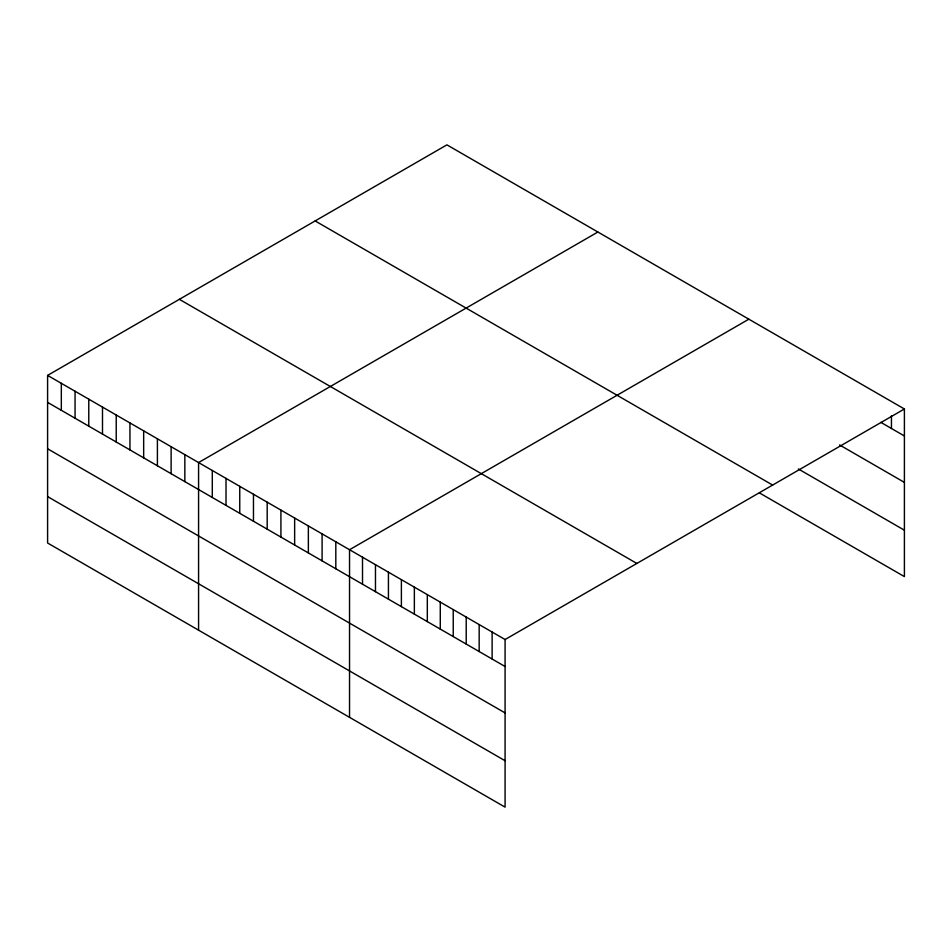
<?xml version="1.0" encoding="UTF-8"?>
<svg xmlns="http://www.w3.org/2000/svg" width="952" height="952" viewBox="0 0 952 952"><rect width="100%" height="100%" fill="white"/><g stroke="black" fill="none" stroke-linecap="round" stroke-linejoin="round"><path stroke-width="1.43" d="M47.6 375.397L505.084 639.53L505.084 807.141L47.6 543.009L47.6 375.397L446.916 144.859L904.4 408.991L904.4 576.603L759.458 492.922M597.88 232.026L198.575 462.565L198.575 630.176M748.855 319.182L349.539 549.732L349.539 717.332M505.084 639.53L904.4 408.991M880.838 422.355L904.4 435.968M839.593 444.953L904.4 482.378M798.347 468.955L904.4 530.193M315.136 220.935L772.631 485.068M179.369 299.321L636.864 563.453M47.6 402.375L505.084 666.507M47.6 448.785L505.084 712.917M47.6 496.599L505.084 760.731M891.441 415.703L891.441 428.483M492.125 632.045L492.125 659.022M479.165 624.56L479.165 651.537M466.206 617.074L466.206 644.052M453.235 609.601L453.235 636.567M440.276 602.116L440.276 629.093M427.317 594.631L427.317 621.608M414.358 587.146L414.358 614.123M401.387 579.661L401.387 606.638M388.428 572.176L388.428 599.153M375.469 564.691L375.469 591.668M362.51 557.206L362.51 584.183M335.818 541.807L335.818 568.784M322.097 533.882L322.097 560.859M308.365 525.956L308.365 552.933M294.644 518.031L294.644 545.008M280.923 510.105L280.923 537.083M267.191 502.18L267.191 529.157M253.47 494.255L253.47 521.232M239.749 486.341L239.749 513.318M226.017 478.416L226.017 505.393M212.296 470.49L212.296 497.468M184.843 454.639L184.843 481.617M171.122 446.714L171.122 473.691M157.401 438.789L157.401 465.766M143.669 430.875L143.669 457.841M129.948 422.95L129.948 449.927M116.227 415.024L116.227 442.002M102.495 407.099L102.495 434.076M88.774 399.174L88.774 426.151M75.053 391.248L75.053 418.225M61.321 383.323L61.321 410.3"/></g></svg>
